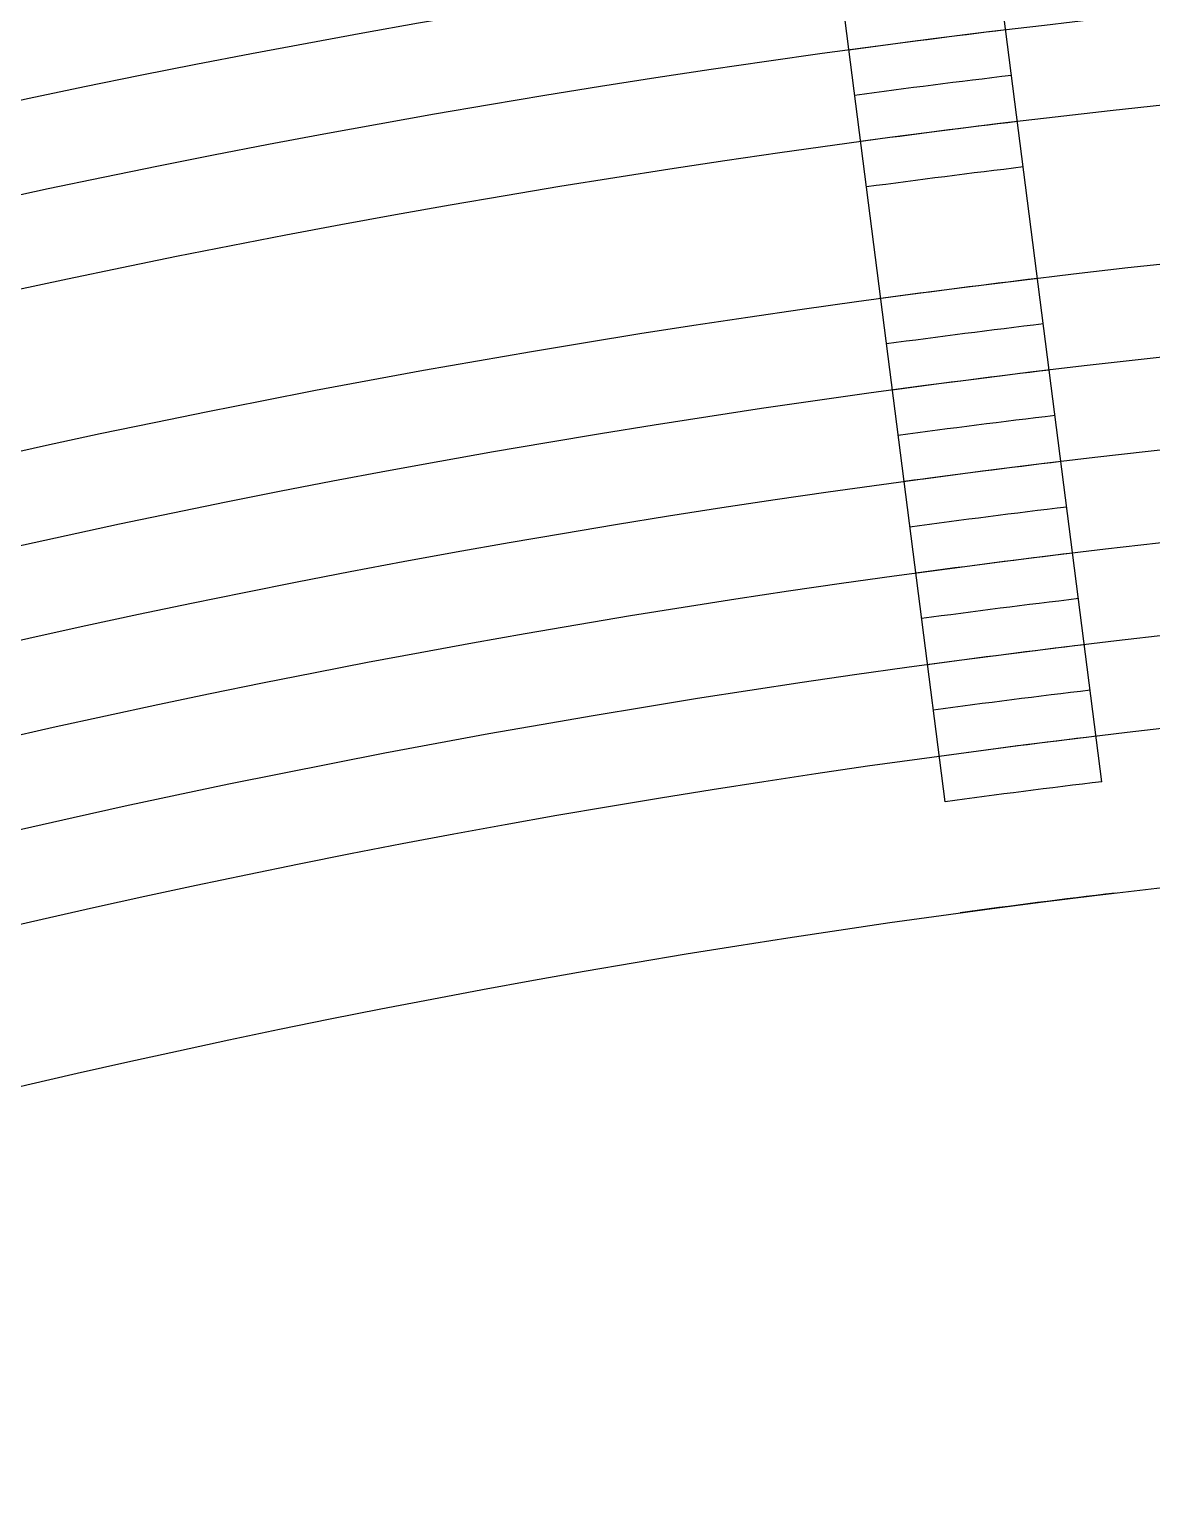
# Model space of a CAD drawing. Extents: x 60675 to 406257, y -6788 to 756297.
# Drawn here: x 393000.3 to 393085.4, y 755142.5 to 755253.2 of the extents above; entities that cross this region are included whole.
import ezdxf

# ---------------------------------------------------------------- set-up
doc = ezdxf.new("R2010")
doc.units = 0
doc.layers.add('elevation', color=33, linetype='CONTINUOUS', lineweight=25)
doc.layers.add('Wind&door', color=141, linetype='CONTINUOUS', lineweight=30)

msp = doc.modelspace()

# ---------------------------------------------------------------- linework, layer by layer
at = {"layer": 'elevation', "ltscale": 0.05}
for points in [[(393081.59496, 755196.13395), (393014.98138, 755716.79232)], [(393069.69084, 755194.61997), (393003.0784, 755715.26944)]]:
    msp.add_lwpolyline(points, dxfattribs=at)
for centre, radius, start, end in [((393173.17327, 754433.06983, 13169.80587), 826.01877, 96.87468665, 97.70705926), ((393173.04139, 754429.55027, 13169.80587), 826.01877, 96.83462962, 97.66700244), ((393173.17327, 754433.06983, 13169.80587), 819.01877, 96.87112952, 97.71061639), ((393173.04139, 754429.55027, 13169.80587), 819.01877, 96.83073011, 97.67021719), ((393173.17327, 754433.06983, 13169.80587), 807.01877, 96.86488801, 97.7168579), ((393173.04139, 754429.55027, 13169.80587), 807.01877, 96.82388785, 97.67585796), ((393173.17327, 754433.06983, 13169.80587), 800.01877, 96.86116066, 97.72058525), ((393173.04139, 754429.55027, 13169.80587), 800.01877, 96.81980173, 97.67922655), ((393173.17327, 754433.06983, 13169.80587), 793.01877, 96.85736751, 97.7243784), ((393173.04139, 754429.55027, 13169.80587), 793.01877, 96.81564348, 97.68265461), ((393173.17327, 754433.06983, 13169.80587), 786.01877, 96.85350679, 97.72823912), ((393173.04139, 754429.55027, 13169.80587), 786.01877, 96.81141116, 97.68614373), ((393173.17327, 754433.06983, 13169.80587), 779.01877, 96.84957668, 97.73216922), ((393173.04139, 754429.55027, 13169.80587), 779.01877, 96.80710277, 97.68969555), ((393173.17327, 754433.06983, 13169.80587), 772.01877, 96.84557531, 97.7361706), ((393173.04139, 754429.55027, 13169.80587), 772.01877, 96.80271626, 97.6933118), ((393173.04139, 754429.55027, 13169.80587), 763.51877, 96.80271626, 97.6933118)]:
    msp.add_arc(centre, radius, start, end, dxfattribs=at)
at = {"layer": 'Wind&door', "color": 1, "lineweight": -3}
for radius in [873.01877, 866.01877, 854.01877, 847.01877, 840.01877, 833.01877, 826.01877, 819.01877, 807.01877, 800.01877, 793.01877, 786.01877, 779.01877, 772.01877, 760.01877]:
    msp.add_arc((393173.17327, 754433.06983, 13169.80587), radius, 68.98021218, 106.7277597, dxfattribs=at)

doc.saveas('drawing.dxf')
